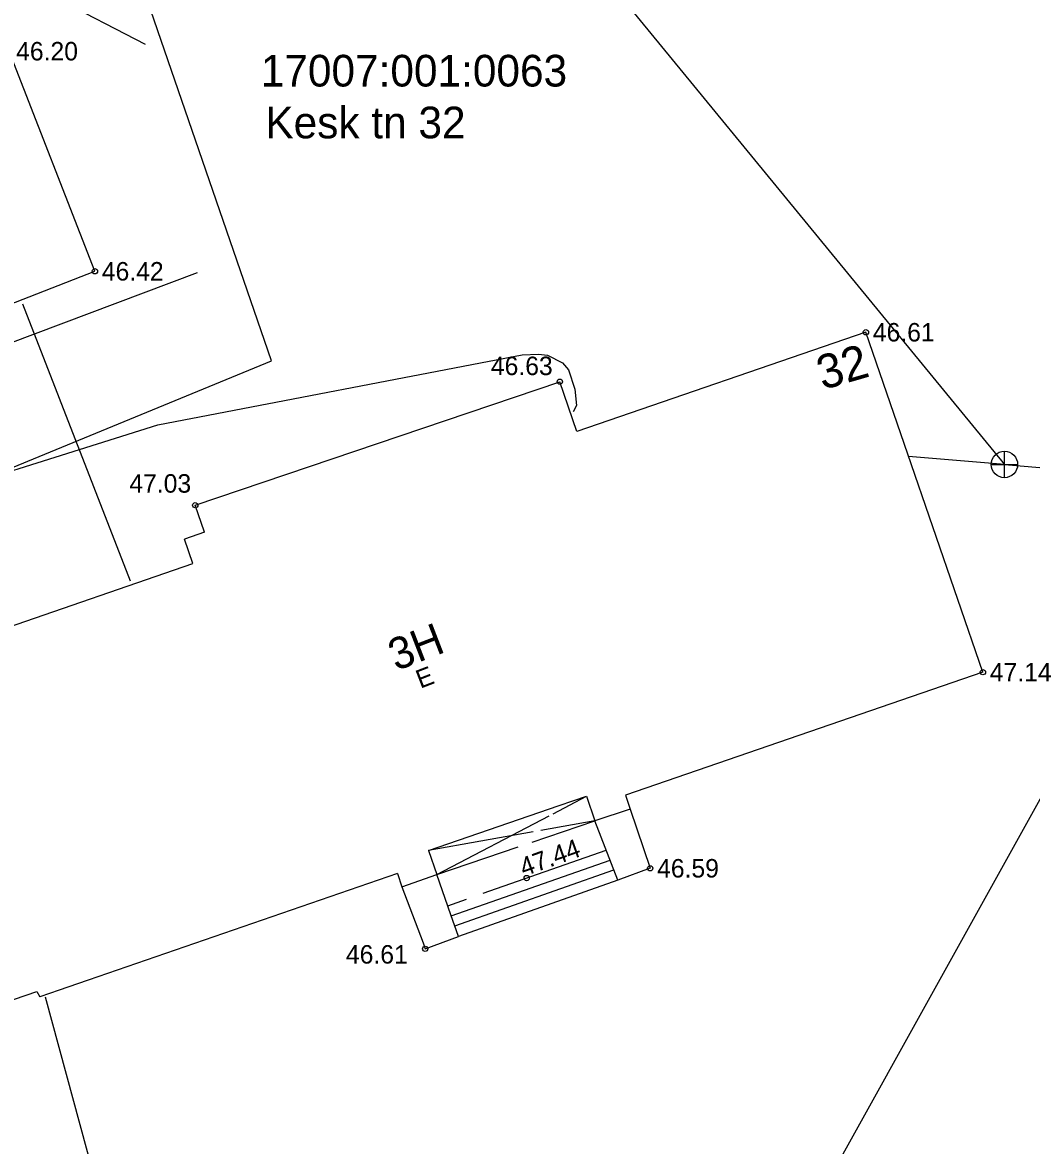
# Model space of a CAD drawing. Extents: x 641898 to 642152, y 6456148 to 6456452.
# Drawn here: x 642029.01 to 642067.22, y 6456203.48 to 6456246.01 of the extents above; entities that cross this region are included whole.
import ezdxf

# ---------------------------------------------------------------- set-up
doc = ezdxf.new("R2010")
doc.units = 0
for name, color, linetype in [('HOONE', 7, 'Continuous'), ('HOONEDET', 7, 'Continuous'), ('KKAEV', 7, 'Continuous'), ('KORGUS', 7, 'Continuous'), ('KTRASS', 7, 'Continuous'), ('MPKAABEL', 7, 'Continuous'), ('PIIR', 7, 'Continuous'), ('SITRASS', 7, 'Continuous'), ('TTRASS', 7, 'Continuous'), ('VORMISTUS', 7, 'Continuous'), ('VTRASS', 7, 'Continuous')]:
    doc.layers.add(name, color=color, linetype=linetype)

msp = doc.modelspace()

# ---------------------------------------------------------------- linework, layer by layer
at = {"layer": 'HOONE'}
for p, q in [((642060.952, 6456234.28), (642060.952, 6456234.28)), ((642035.554, 6456227.729), (642049.359, 6456232.405)), ((642050.007, 6456230.518), (642049.359, 6456232.405)), ((642035.904, 6456226.711), (642035.554, 6456227.729)), ((642035.904, 6456226.711), (642035.142, 6456226.449)), ((642035.462, 6456225.519), (642035.142, 6456226.449)), ((642025.197, 6456221.991), (642035.462, 6456225.519)), ((642065.381, 6456221.404), (642051.844, 6456216.746)), ((642049.336, 6456216.352), (642050.371, 6456216.708)), ((642050.371, 6456216.708), (642050.69, 6456215.78)), ((642044.388, 6456214.649), (642049.336, 6456216.352)), ((642044.388, 6456214.649), (642044.702, 6456213.737)), ((642043.208, 6456213.775), (642029.669, 6456209.116)), ((642051.553, 6456213.527), (642045.526, 6456211.389))]:
    msp.add_line(p, q, dxfattribs=at)
msp.add_lwpolyline([(642020.604, 6456241.847), (642023.823, 6456233.501), (642031.754, 6456236.588), (642028.509, 6456244.924)], close=True, dxfattribs=at)
for points in [[(642062.539, 6456229.666), (642060.952, 6456234.28), (642050.007, 6456230.518)], [(642065.381, 6456221.404), (642062.539, 6456229.666)], [(642051.844, 6456216.746), (642052.027, 6456216.213), (642050.69, 6456215.78)], [(642052.027, 6456216.213), (642052.782, 6456213.979), (642051.553, 6456213.527)], [(642043.208, 6456213.775), (642043.378, 6456213.281), (642044.702, 6456213.737)], [(642043.378, 6456213.281), (642044.178, 6456211.15)], [(642044.178, 6456211.15), (642044.262, 6456210.928), (642045.526, 6456211.389)], [(642026.158, 6456208.149), (642029.556, 6456209.318), (642029.669, 6456209.116)]]:
    msp.add_lwpolyline(points, dxfattribs=at)
at = {"layer": 'HOONEDET'}
for p, q in [((642049.11, 6456216.047), (642050.371, 6456216.708)), ((642044.702, 6456213.737), (642048.952, 6456215.964)), ((642051.553, 6456213.527), (642050.69, 6456215.78)), ((642046.461, 6456213.031), (642051.117, 6456214.665)), ((642045.248, 6456212.181), (642051.26, 6456214.291)), ((642045.236, 6456212.216), (642044.702, 6456213.737)), ((642045.381, 6456211.803), (642051.403, 6456213.918)), ((642045.116, 6456212.558), (642045.819, 6456212.805)), ((642045.526, 6456211.389), (642045.236, 6456212.216))]:
    msp.add_line(p, q, dxfattribs=at)
for points in [[(642048.308, 6456214.967), (642050.69, 6456215.78), (642048.638, 6456215.412)], [(642048.354, 6456215.361), (642044.388, 6456214.649)], [(642044.702, 6456213.737), (642047.787, 6456214.789)]]:
    msp.add_lwpolyline(points, dxfattribs=at)
at = {"layer": 'KKAEV'}
for p, q in [((642066.196, 6456228.772), (642066.196, 6456229.772)), ((642065.696, 6456229.272), (642066.696, 6456229.272))]:
    msp.add_line(p, q, dxfattribs=at)
msp.add_circle((642066.196, 6456229.272), 0.5, dxfattribs=at)
at = {"layer": 'KORGUS'}
for centre in [(642031.754, 6456236.588), (642060.952, 6456234.28), (642049.359, 6456232.405), (642035.554, 6456227.729), (642065.381, 6456221.404), (642052.782, 6456213.979), (642048.103, 6456213.607), (642044.262, 6456210.928)]:
    msp.add_circle(centre, 0.1, dxfattribs=at)
at = {"layer": 'KTRASS'}
msp.add_line((642026.172, 6456249.069), (642033.659, 6456245.186), dxfattribs=at)
for points in [[(642045.355, 6456254.68), (642066.196, 6456229.272), (642071.992, 6456228.783)], [(642066.196, 6456229.272), (642062.569, 6456229.578)]]:
    msp.add_lwpolyline(points, dxfattribs=at)
at = {"layer": 'MPKAABEL'}
msp.add_line((642029.01, 6456235.36), (642033.09, 6456224.87), dxfattribs=at)
msp.add_lwpolyline([(642010.038, 6456232.001), (642011, 6456232.36), (642011.85, 6456232.51), (642013.5, 6456232.57), (642014.21, 6456232.47), (642016.25, 6456232), (642018.51, 6456230.96), (642019.69, 6456229.5), (642021.25, 6456228.34), (642023.38, 6456227.39), (642034.14, 6456230.77), (642047.93, 6456233.42), (642048.55, 6456233.45), (642048.89, 6456233.41), (642049.46, 6456233.12), (642049.69, 6456232.85), (642049.93, 6456232.12), (642049.99, 6456231.5), (642049.87, 6456231.27)], dxfattribs=at)
at = {"layer": 'SITRASS'}
msp.add_lwpolyline([(642031.993, 6456201.338), (642029.884, 6456209.097)], dxfattribs=at)
at = {"layer": 'TTRASS'}
msp.add_lwpolyline([(642035.623, 6456236.527), (642016.132, 6456229.198), (642015.956, 6456228.812), (642019.341, 6456219.208), (642019.96, 6456218.902), (642025.798, 6456220.245)], dxfattribs=at)
at = {"layer": 'VORMISTUS'}
msp.add_lwpolyline([(642142.677, 6456351.905), (642046.799, 6456179.239), (641921.342, 6456248.902), (642017.221, 6456421.568), (642142.677, 6456351.905)], dxfattribs=at)
at = {"layer": 'VTRASS'}
msp.add_lwpolyline([(642019.82, 6456225.53), (642038.444, 6456233.199), (642033.212, 6456248.38), (642044.019, 6456251.187), (642042.039, 6456259.923)], dxfattribs=at)

# ---------------------------------------------------------------- texts
at = {"layer": 'HOONE'}
for s, height, rotation, p in [('32', 1.2854, 16.1443, (642059.313, 6456232.088)), ('3H', 1.2, 21.1247, (642043.161, 6456221.442)), ('E', 0.7, 21.1247, (642044.079, 6456220.776))]:
    msp.add_text(s, height=height, rotation=rotation, dxfattribs=at).set_placement(p)
at = {"layer": 'KORGUS'}
for s, p in [(' 46.20', (642028.509, 6456244.574)), (' 46.42', (642031.754, 6456236.238)), (' 46.61', (642060.952, 6456233.93)), (' 46.63', (642046.487, 6456232.656)), (' 47.03', (642032.796, 6456228.204)), (' 47.14', (642065.381, 6456221.054)), (' 46.59', (642052.782, 6456213.629)), (' 46.61', (642040.998, 6456210.369))]:
    msp.add_text(s, height=0.7, dxfattribs=at).set_placement(p)
msp.add_text(' 47.44', height=0.7, rotation=19.7811, dxfattribs=at).set_placement((642047.751, 6456213.571))
at = {"layer": 'PIIR'}
for s, p in [('17007:001:0063', (642038.034, 6456243.586)), ('Kesk tn 32', (642038.208, 6456241.624))]:
    msp.add_text(s, height=1.2, dxfattribs=at).set_placement(p)

doc.saveas('drawing.dxf')
